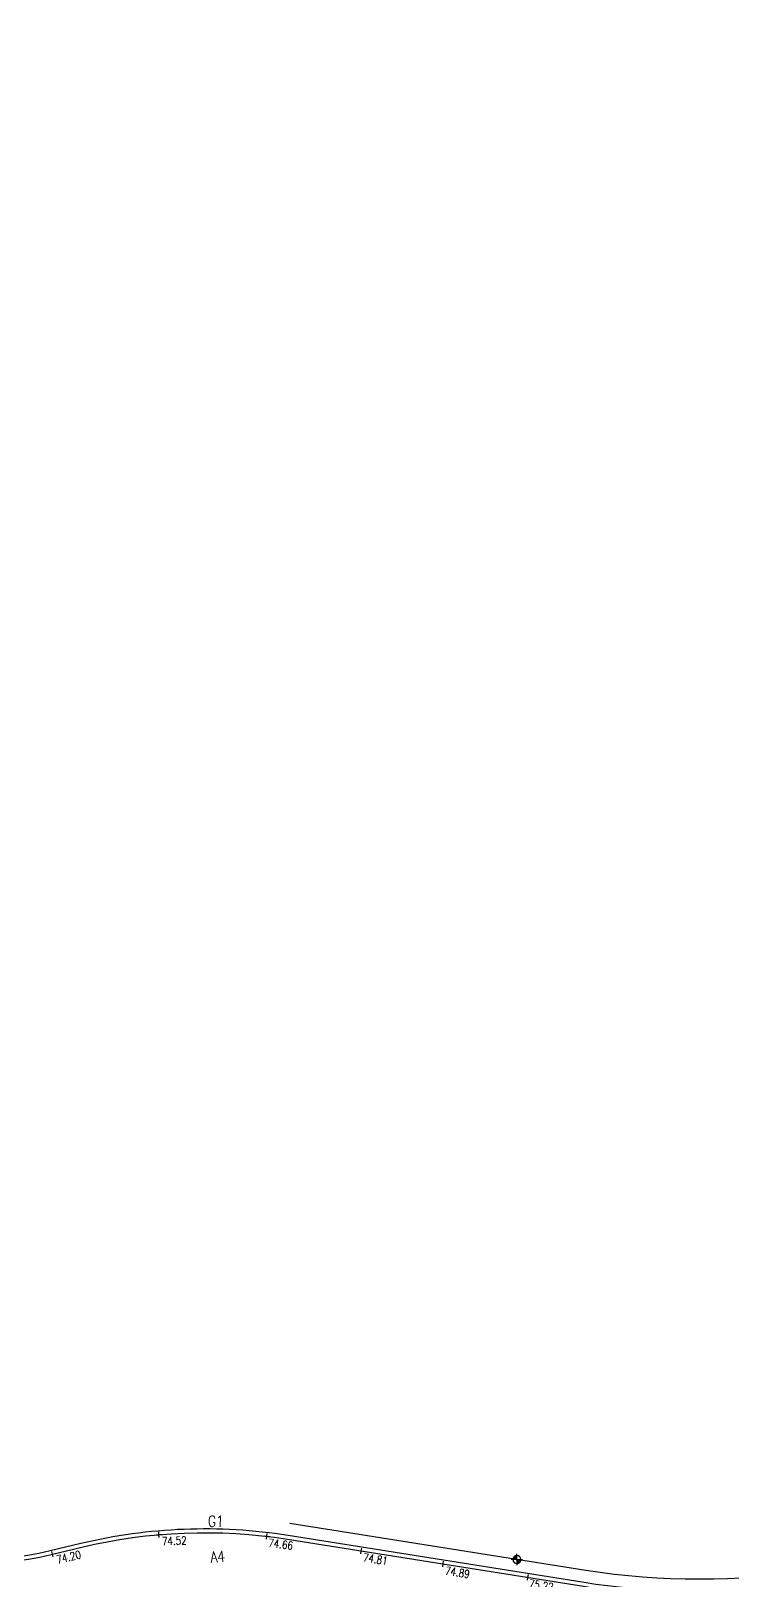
# Model space of a CAD drawing. Header units: metres. Extents: x 148130 to 148867, y 6395392 to 6395652.
# Drawn here: x 148216.7 to 148260.5, y 6395482.8 to 6395579.6 of the extents above; entities that cross this region are included whole.
import ezdxf

# ---------------------------------------------------------------- set-up
doc = ezdxf.new("R2010")
doc.units = ezdxf.units.M
doc.linetypes.add('DASHED', pattern=[0.75, 0.5, -0.25])
for name, color, linetype in [('M-BELYSNINGSSTOLPE', 1, 'Continuous'), ('M-BERGFOT', 1, 'DASHED'), ('M-PLUSHÖJD-XXX', 1, 'Continuous'), ('M-STOMLINJE', 3, 'Continuous'), ('M-STÖDREMSA', 1, 'Continuous'), ('M-YTLITTERA', 3, 'Continuous')]:
    doc.layers.add(name, color=color, linetype=linetype)
doc.styles.add('SIMPLEX8', font='simplex.shx', dxfattribs={"width": 0.8})
doc.linetypes.add('BERG', pattern='A,5,["Y",Standard,S=1,R=180,X=0,Y=0],5', length=10)
pattern_1 = [(224.9999999982, (26965.2474268, 71504.0631581), (0.00157154482114, -0.00157154482124), [])]

# ---------------------------------------------------------------- blocks, each defined once
blk = doc.blocks.new('PLUSHÖJD')
at = {"color": 0, "ltscale": 0.3}
for p, q in [((-0.175, 0), (0, 0)), ((0, 0), (0, 0.175)), ((0, -0.175), (0, 0)), ((0, 0), (0.175, 0))]:
    blk.add_line(p, q, dxfattribs=at)
at = {"color": 0, "style": 'SIMPLEX8', "width": 0.8}
blk.add_attdef('NIVÅ', (0.302, -0.244), '', height=0.5, dxfattribs=at)
blk = doc.blocks.new('belysningsstolpe')
at = {"layer": 'M-BELYSNINGSSTOLPE'}
h = blk.add_hatch(dxfattribs=at)
h.set_pattern_fill('ANSI31', color=256, scale=0.0007, angle=180, style=0)
h.set_pattern_definition(pattern_1)
edge = h.paths.add_edge_path()
edge.add_line((0, 0), (0, 0.245))
edge.add_arc((0, 0), 0.245, 90, 180)
edge.add_line((-0.245, 0), (0, 0))
h = blk.add_hatch(dxfattribs=at)
h.set_pattern_fill('ANSI31', color=256, scale=0.0007, angle=180, style=0)
h.set_pattern_definition(pattern_1)
edge = h.paths.add_edge_path()
edge.add_arc((0, 0), 0.245, 270, 360)
edge.add_line((0.245, 0), (0, 0))
edge.add_line((0, 0), (0, -0.245))
for p, q in [((-0.245, 0), (-0.35, 0)), ((0, 0), (-0.245, 0)), ((0, 0.245), (0, 0.353)), ((0, 0), (0, 0.245)), ((0, 0), (0.245, 0)), ((0, 0), (0, -0.245)), ((0, -0.242), (0, -0.347)), ((0.245, 0), (0.35, 0))]:
    blk.add_line(p, q, dxfattribs=at)
for start, end in [(90, 180), (180, 270), (360, 90), (270, 360)]:
    blk.add_arc((0, 0), 0.245, start, end, dxfattribs=at)

msp = doc.modelspace()

# ---------------------------------------------------------------- linework, layer by layer
at = {"layer": 'M-BERGFOT', "linetype": 'BERG', "ltscale": 0.25, "flags": 128}
msp.add_lwpolyline([(148278.99, 6395487.819, -0.159089), (148251.408, 6395483.424), (148232.907, 6395486.363)], format="xyb", dxfattribs=at)
at = {"layer": 'M-STOMLINJE', "flags": 128}
msp.add_lwpolyline([(148197.676, 6395491.396, 0.291003), (148217.973, 6395484.417), (148219.885, 6395484.875, -0.098491), (148232.75, 6395485.375), (148251.252, 6395482.436, 0.259588), (148293.28, 6395497.8, 0.033038), (148300.038, 6395506.757, 0.033038)], format="xyb", dxfattribs=at)
at = {"layer": 'M-STÖDREMSA', "flags": 128}
msp.add_lwpolyline([(148197.872, 6395491.551, 0.291003), (148217.914, 6395484.66), (148219.826, 6395485.118, -0.098491), (148232.79, 6395485.622), (148251.291, 6395482.683, 0.259588), (148293.091, 6395497.963, 0.032288), (148299.69, 6395506.682), (148298.426, 6395507.482), (148300.512, 6395510.777), (148301.776, 6395509.977, 0.034727), (148306.492, 6395519.154, 0.079408), (148308.077, 6395525.183), (148308.591, 6395530.384, -0.041398), (148310.303, 6395540.758, -0.158392), (148328.901, 6395570.387, 0.113792), (148331.546, 6395573.88, -0.226334), (148338.274, 6395579.594)], format="xyb", dxfattribs=at)

# ---------------------------------------------------------------- block references
at = {"layer": 'M-BELYSNINGSSTOLPE', "lineweight": -3}
msp.add_blockref('belysningsstolpe', (148247.096, 6395484.1), dxfattribs=at)
at = {"layer": 'M-PLUSHÖJD-XXX'}
ref = msp.add_blockref('PLUSHÖJD', (148224.715, 6395485.659), dxfattribs=dict(at, rotation=2.225527517957954))
ref.add_attrib('NIVÅ', '74.52', (148224.911, 6395484.993), dxfattribs={"layer": '0', "height": 0.5, "rotation": 2.22553, "style": 'SIMPLEX8', "width": 0.8})
ref = msp.add_blockref('PLUSHÖJD', (148231.465, 6395485.553), dxfattribs=dict(at, rotation=353.2289652152707))
ref.add_attrib('NIVÅ', '74.66', (148231.53, 6395484.901), dxfattribs={"layer": '0', "height": 0.5, "rotation": 353.22897, "style": 'SIMPLEX8', "width": 0.8})
ref = msp.add_blockref('PLUSHÖJD', (148218.054, 6395484.436), dxfattribs=dict(at, rotation=13.47510843308357))
ref.add_attrib('NIVÅ', '74.20', (148218.381, 6395483.833), dxfattribs={"layer": '0', "height": 0.5, "rotation": 13.47511, "style": 'SIMPLEX8', "width": 0.8})
ref = msp.add_blockref('PLUSHÖJD', (148237.366, 6395484.642), dxfattribs=dict(at, rotation=350.9751084162252))
ref.add_attrib('NIVÅ', '74.81', (148237.446, 6395484.001), dxfattribs={"layer": '0', "height": 0.5, "rotation": 350.97511, "style": 'SIMPLEX8', "width": 0.8})
ref = msp.add_blockref('PLUSHÖJD', (148242.483, 6395483.829), dxfattribs=dict(at, rotation=350.9751084162252))
ref.add_attrib('NIVÅ', '74.89', (148242.578, 6395483.17), dxfattribs={"layer": '0', "height": 0.5, "rotation": 350.97511, "style": 'SIMPLEX8', "width": 0.8})
ref = msp.add_blockref('PLUSHÖJD', (148247.786, 6395482.987), dxfattribs=dict(at, rotation=350.9751084162252))
ref.add_attrib('NIVÅ', '75.22', (148247.818, 6395482.361), dxfattribs={"layer": '0', "height": 0.5, "rotation": 350.97511, "style": 'SIMPLEX8', "width": 0.8})

# ---------------------------------------------------------------- texts
at = {"layer": 'M-YTLITTERA', "color": 3, "style": 'SIMPLEX8', "width": 0.8}
for s, rotation, p in [('G1', 359.6428, (148227.782, 6395486.145)), ('A4', 4.6311, (148227.964, 6395483.899))]:
    msp.add_text(s, height=0.7, rotation=rotation, dxfattribs=at).set_placement(p)

doc.saveas('drawing.dxf')
